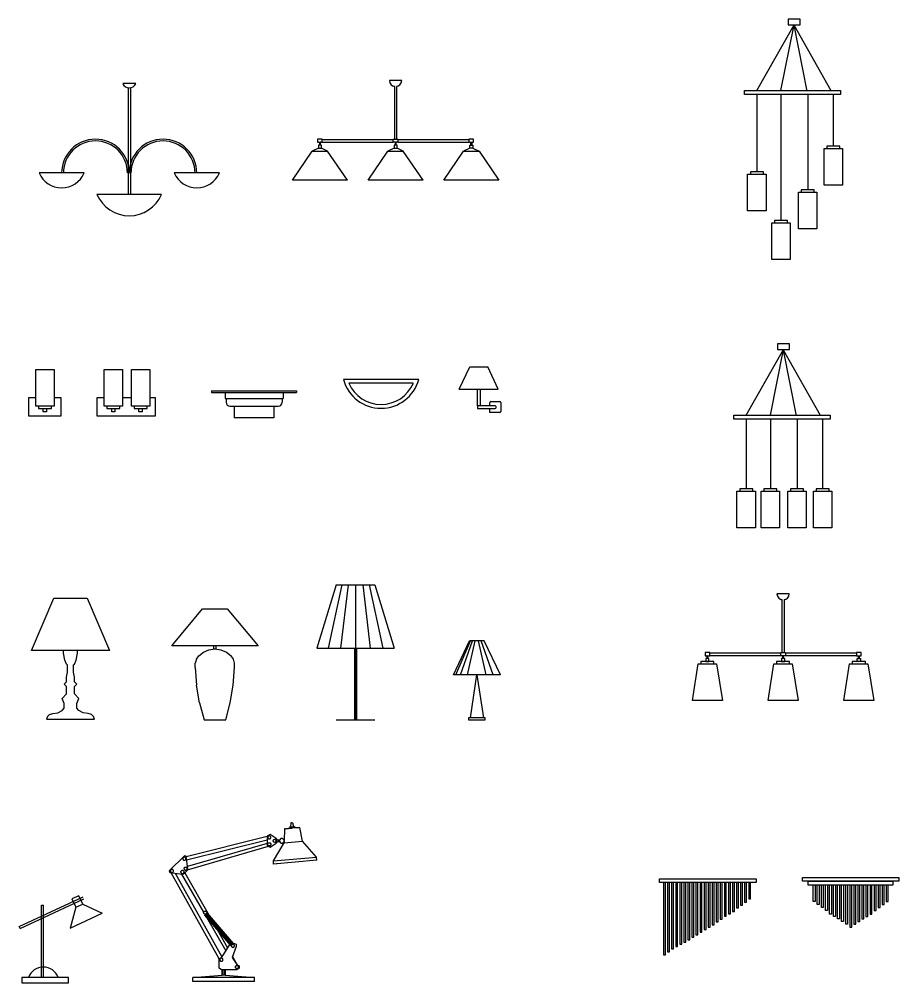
# Model space of a CAD drawing. Header units: millimetres. Extents: x 1752 to 2030, y 10778 to 10975.
# Drawn here: x 1851.2 to 2030.5, y 10778.5 to 10975 of the extents above; entities that cross this region are included whole.
import ezdxf

# ---------------------------------------------------------------- set-up
doc = ezdxf.new("R2010")
doc.units = ezdxf.units.MM

# ---------------------------------------------------------------- blocks, each defined once
blk = doc.blocks.new('desk lamp 02')
for p, q in [((-134.8, 263.8), (195.5, 417.5)), ((-130.6, 254.8), (199.7, 408.4)), ((173.9, 424.3), (137.5, 407.4)), ((137.5, 407.4), (157.5, 364.2)), ((193.9, 381.1), (173.9, 424.3)), ((-20, 0), (-20, 376)), ((-20, 376), (-10, 376)), ((-10, 0), (-10, 376)), ((157.5, 364.2), (129.2, 256.7)), ((157.5, 364.2), (193.9, 381.1)), ((193.9, 381.1), (294.2, 333.2)), ((129.2, 256.7), (294.2, 333.2)), ((-130.6, 254.8), (-134.8, 263.8)), ((120.7, 0), (-120.7, 0)), ((-120.7, 0), (-120.7, -26.8)), ((120.7, -26.8), (120.7, 0)), ((-120.7, -26.8), (120.7, -26.8))]:
    blk.add_line(p, q)
blk.add_arc((-10, -26.8), 81.2, 19.2533, 160.7467)
blk = doc.blocks.new('desk lamp 03')
for p, q in [((341.9, 800), (359.8, 801.5)), ((343.5, 800.1), (341.9, 800)), ((341.9, 800), (342.2, 796)), ((343.5, 800.1), (347.9, 800.5)), ((348.2, 820.5), (345.9, 800.3)), ((348.6, 820.6), (348.2, 820.5)), ((350.2, 820.8), (348.6, 820.6)), ((356.1, 821.3), (350.2, 820.8)), ((354.1, 821.1), (355.6, 821.2)), ((355.6, 821.2), (356.1, 821.3)), ((356.1, 821.3), (361.7, 801.7)), ((364.2, 801.9), (359.8, 801.5)), ((364.2, 801.9), (365.8, 802)), ((365.8, 802), (366.2, 798)), ((224.1, 750.4), (-194.2, 645.3)), ((240, 760.1), (224.1, 752)), ((224.1, 752), (224.1, 704)), ((229.1, 749.5), (228.2, 747.5)), ((230.3, 751.1), (229.1, 749.5)), ((231.9, 752.4), (230.3, 751.1)), ((233.9, 753.2), (231.9, 752.4)), ((236, 753.5), (233.9, 753.2)), ((238, 753.2), (236, 753.5)), ((240, 752.4), (238, 753.2)), ((272, 740), (240, 760.1)), ((241.6, 751.1), (240, 752.4)), ((242.8, 749.5), (241.6, 751.1)), ((243.7, 747.5), (242.8, 749.5)), ((314.8, 789.6), (313.3, 729.1)), ((314.8, 789.6), (342.2, 796)), ((320, 790), (314.8, 789.6)), ((320, 790), (334.7, 791.3)), ((334.7, 791.3), (354.6, 793)), ((342.2, 796), (343.9, 796.1)), ((360.3, 797.5), (343.9, 796.1)), ((389.1, 796), (354.6, 793)), ((360.3, 797.5), (364.5, 797.9)), ((364.5, 797.9), (366.2, 798)), ((366.2, 798), (394.4, 796.5)), ((394.4, 796.5), (389.1, 796)), ((408.6, 725.5), (394.4, 796.5)), ((-192.1, 629.4), (224.1, 734)), ((224.1, 714.5), (-187.7, 595.2)), ((-187.7, 578.6), (231.6, 700.1)), ((224.1, 704), (240, 696)), ((228.2, 747.5), (227.9, 745.5)), ((227.9, 745.5), (228.2, 743.4)), ((227.9, 709.8), (228.2, 712)), ((228.2, 707.8), (227.9, 709.8)), ((228.2, 743.4), (229.1, 741.5)), ((228.2, 712), (229.1, 713.8)), ((229.1, 705.8), (228.2, 707.8)), ((229.1, 741.5), (230.3, 739.8)), ((229.1, 713.8), (230.3, 715.5)), ((230.3, 704.2), (229.1, 705.8)), ((230.3, 739.8), (231.9, 738.6)), ((230.3, 715.5), (231.9, 716.8)), ((231.9, 702.9), (230.3, 704.2)), ((231.9, 738.6), (233.9, 737.7)), ((231.9, 716.8), (233.9, 717.6)), ((233.9, 702.1), (231.9, 702.9)), ((233.9, 737.7), (236, 737.5)), ((233.9, 717.6), (236, 717.8)), ((236, 701.9), (233.9, 702.1)), ((236, 737.5), (238, 737.7)), ((236, 717.8), (238, 717.6)), ((238, 702.1), (236, 701.9)), ((238, 737.7), (240, 738.6)), ((238, 717.6), (240, 716.8)), ((240, 702.9), (238, 702.1)), ((240, 738.6), (241.6, 739.8)), ((240, 716.8), (241.6, 715.5)), ((240, 696), (272, 716)), ((241.6, 704.2), (240, 702.9)), ((241.6, 739.8), (242.8, 741.5)), ((241.6, 715.5), (242.8, 713.8)), ((242.8, 705.8), (241.6, 704.2)), ((242.8, 741.5), (243.7, 743.4)), ((242.8, 713.8), (243.7, 712)), ((243.7, 707.8), (242.8, 705.8)), ((244, 745.5), (243.7, 747.5)), ((243.7, 743.4), (244, 745.5)), ((243.7, 712), (244, 709.8)), ((244, 709.8), (243.7, 707.8)), ((256.1, 728), (256.3, 730.1)), ((256.3, 725.9), (256.1, 728)), ((256.3, 730.1), (257.1, 732)), ((257.1, 724), (256.3, 725.9)), ((256.9, 623.9), (313.1, 717.1)), ((257.1, 732), (258.3, 733.7)), ((258.3, 722.4), (257.1, 724)), ((258.3, 733.7), (260, 735)), ((260, 721.1), (258.3, 722.4)), ((260, 735), (261.9, 735.7)), ((261.9, 720.3), (260, 721.1)), ((261.9, 735.7), (264, 736)), ((264, 720.1), (261.9, 720.3)), ((264, 736), (266, 735.7)), ((266, 720.3), (264, 720.1)), ((266, 735.7), (268, 735)), ((268, 721.1), (266, 720.3)), ((268, 735), (269.7, 733.7)), ((269.7, 722.4), (268, 721.1)), ((269.7, 733.7), (271, 732)), ((271, 724), (269.7, 722.4)), ((271, 732), (271.7, 730.1)), ((271.7, 725.9), (271, 724)), ((271.7, 730.1), (272, 728)), ((272, 728), (271.7, 725.9)), ((272, 740), (279.9, 732)), ((272, 716), (272, 740)), ((272, 716), (279.9, 724)), ((288, 732), (279.9, 732)), ((279.9, 732), (279.9, 724)), ((279.9, 724), (288, 724)), ((296, 740), (288, 732)), ((288, 724), (288, 732)), ((288, 724), (296, 716)), ((304, 740), (296, 740)), ((296, 716), (304, 716)), ((313.3, 732), (304, 740)), ((304, 716), (313.3, 724)), ((313.1, 717.1), (408.6, 725.5)), ((313.2, 723.9), (313.1, 717.1)), ((313.3, 724), (313.2, 723.9)), ((313.3, 724), (313.3, 732)), ((480.1, 643.4), (408.6, 725.5)), ((-203, 651.1), (-282.2, 571.9)), ((-194.5, 648.3), (-203, 651.1)), ((-211.6, 637.4), (-211.9, 635.4)), ((-211.9, 635.4), (-211.6, 633.2)), ((-210.9, 639.3), (-211.6, 637.4)), ((-211.6, 633.2), (-210.9, 631.4)), ((-209.6, 641), (-210.9, 639.3)), ((-210.9, 631.4), (-209.6, 629.7)), ((-207.9, 642.3), (-209.6, 641)), ((-209.6, 629.7), (-207.9, 628.4)), ((-206, 643), (-207.9, 642.3)), ((-207.9, 628.4), (-206, 627.6)), ((-203.9, 643.3), (-206, 643)), ((-206, 627.6), (-203.9, 627.4)), ((-201.8, 643), (-203.9, 643.3)), ((-203.9, 627.4), (-201.8, 627.6)), ((-199.9, 642.3), (-201.8, 643)), ((-201.8, 627.6), (-199.9, 628.4)), ((-198.2, 641), (-199.9, 642.3)), ((-199.9, 628.4), (-198.2, 629.7)), ((-196.9, 639.3), (-198.2, 641)), ((-198.2, 629.7), (-196.9, 631.4)), ((-196.2, 637.4), (-196.9, 639.3)), ((-196.9, 631.4), (-196.2, 633.2)), ((-195.9, 635.4), (-196.2, 637.4)), ((-196.2, 633.2), (-195.9, 635.4)), ((-186.1, 583.3), (-194.5, 648.3)), ((256.9, 623.9), (480.1, 643.4)), ((258.3, 607.9), (256.9, 623.9)), ((481.5, 627.4), (258.3, 607.9)), ((262.2, 608.2), (262.3, 608.2)), ((276.7, 609.5), (273.3, 609.3)), ((276.5, 609.5), (276.7, 609.5)), ((463, 625.8), (462.9, 625.8)), ((481.5, 627.4), (480.1, 643.4)), ((-282.2, 571.9), (-279.4, 563.5)), ((-279.4, 563.5), (-214.4, 554.9)), ((-275.7, 574), (-276, 572)), ((-276, 572), (-275.7, 570)), ((-275, 576), (-275.7, 574)), ((-275.7, 570), (-275, 568)), ((-273.7, 577.7), (-275, 576)), ((-275, 568), (-273.7, 566.4)), ((-272, 578.9), (-273.7, 577.7)), ((-273.7, 566.4), (-272, 565.1)), ((-270, 579.8), (-272, 578.9)), ((-272, 565.1), (-270, 564.3)), ((-23.2, 116.5), (-271.8, 562.4)), ((-268, 580), (-270, 579.8)), ((-270, 564.3), (-268, 564)), ((-265.9, 579.8), (-268, 580)), ((-268, 564), (-265.9, 564.3)), ((-264, 578.9), (-265.9, 579.8)), ((-265.9, 564.3), (-264, 565.1)), ((-262.3, 577.7), (-264, 578.9)), ((-264, 565.1), (-262.3, 566.4)), ((-261, 576), (-262.3, 577.7)), ((-262.3, 566.4), (-261, 568)), ((-260.2, 574), (-261, 576)), ((-261, 568), (-260.2, 570)), ((-260, 572), (-260.2, 574)), ((-260.2, 570), (-260, 572)), ((-252.1, 559.8), (-10.3, 126.4)), ((-222, 566.3), (-221.7, 568.4)), ((-222, 566.3), (-221.7, 564.2)), ((-221.7, 568.4), (-221, 570.3)), ((-221.7, 564.2), (-221, 562.3)), ((-219.7, 572), (-221, 570.3)), ((-221, 562.3), (-219.7, 560.7)), ((-218, 573.2), (-219.7, 572)), ((-219.7, 560.7), (-218, 559.4)), ((-216.1, 574), (-218, 573.2)), ((-218, 559.4), (-216.1, 558.6)), ((-103.8, 357.8), (-217, 555.2)), ((-214, 574.3), (-216.1, 574)), ((-216.1, 558.6), (-214, 558.3)), ((-214.4, 554.9), (-205.9, 557.8)), ((-211.9, 574), (-214, 574.3)), ((-214, 558.3), (-211.9, 558.6)), ((-210, 573.2), (-211.9, 574)), ((-211.9, 558.6), (-210, 559.4)), ((-208.3, 572), (-210, 573.2)), ((-210, 559.4), (-208.3, 560.7)), ((-208.3, 572), (-207, 570.3)), ((-208.3, 560.7), (-207, 562.3)), ((-207, 570.3), (-206.3, 568.4)), ((-207, 562.3), (-206.3, 564.2)), ((-206.3, 568.4), (-206, 566.3)), ((-206, 566.3), (-206.3, 564.2)), ((-205.9, 557.8), (-188.8, 574.8)), ((-205.6, 584), (-205.5, 586.2)), ((-205.6, 584), (-205.5, 582)), ((-205.5, 586.2), (-204.6, 588)), ((-205.5, 582), (-204.6, 580)), ((-204.6, 588), (-203.3, 589.7)), ((-204.6, 580), (-203.3, 578.4)), ((-203.3, 589.7), (-201.6, 590.9)), ((-203.3, 578.4), (-201.6, 577.1)), ((-202.2, 561.5), (-76, 341.5)), ((-201.6, 590.9), (-199.8, 591.8)), ((-201.6, 577.1), (-199.8, 576.4)), ((-199.8, 591.8), (-197.6, 592)), ((-199.8, 576.4), (-197.6, 576)), ((-197.6, 592), (-195.7, 591.8)), ((-197.6, 576), (-195.7, 576.4)), ((-195.7, 591.8), (-193.7, 590.9)), ((-195.7, 576.4), (-193.7, 577.1)), ((-193.7, 590.9), (-192, 589.7)), ((-193.7, 577.1), (-192, 578.4)), ((-192, 589.7), (-190.7, 588)), ((-192, 578.4), (-190.7, 580)), ((-190.7, 588), (-190, 586.2)), ((-190.7, 580), (-190, 582)), ((-190, 586.2), (-189.7, 584)), ((-190, 582), (-189.7, 584)), ((-188.8, 574.8), (-186.1, 583.3)), ((-104, 356.1), (-103.7, 358.1)), ((-103.7, 353.9), (-104, 356.1)), ((-103.7, 358.1), (-103, 360)), ((-103, 352.1), (-103.7, 353.9)), ((-103, 360), (-101.7, 361.7)), ((-101.7, 350.3), (-103, 352.1)), ((-101.7, 361.7), (-100, 363)), ((-100, 349.1), (-101.7, 350.3)), ((-100, 363), (-98, 363.7)), ((-98, 363.7), (-96, 364)), ((-96, 364), (-93.9, 363.7)), ((-89.2, 350.9), (-95.3, 345.7)), ((-93.9, 363.7), (-92, 363)), ((-92, 363), (-90.3, 361.7)), ((-90.3, 350.3), (-92, 349.1)), ((-90.5, 349.8), (-86.2, 353.5)), ((-90.3, 361.7), (-89.1, 360)), ((-89.1, 352.1), (-90.3, 350.3)), ((45.8, 192.7), (-89.2, 350.9)), ((-89.1, 360), (-88.2, 358.1)), ((-88.2, 353.9), (-89.1, 352.1)), ((-88.2, 358.1), (-87.9, 356.1)), ((-87.9, 356.1), (-88.2, 353.9)), ((-86.2, 353.5), (49, 195.3)), ((-98, 348.3), (-100, 349.1)), ((-96.4, 344.8), (-98.4, 348.4)), ((-98.3, 343.1), (-95.3, 345.7)), ((36.7, 184.9), (-98.3, 343.1)), ((-96, 348), (-98, 348.3)), ((-93.9, 348.3), (-96, 348)), ((-95.3, 345.7), (39.7, 187.5)), ((-92, 349.1), (-93.9, 348.3)), ((-89.3, 332.4), (11.2, 157.3)), ((20.8, 172.5), (-33, 266.5)), ((45.6, 199.1), (48, 200)), ((48, 200), (64, 192.1)), ((0.1, 140), (32.2, 190.1)), ((49, 195.3), (36.7, 184.9)), ((36.7, 184.9), (39.7, 187.5)), ((39.7, 187.5), (42.9, 190.1)), ((40.3, 186.1), (40, 184)), ((40, 184), (40.3, 181.9)), ((41.1, 188.1), (40.3, 186.1)), ((40.3, 181.9), (41.1, 180)), ((42.4, 189.7), (41.1, 188.1)), ((41.1, 180), (42.4, 178.3)), ((44, 191), (42.4, 189.7)), ((42.4, 178.3), (44, 177.1)), ((42.9, 190.1), (45.8, 192.7)), ((46, 191.7), (44, 191)), ((64, 180), (44, 124)), ((44, 177.1), (46, 176.3)), ((45.8, 192.7), (49, 195.3)), ((48, 192.1), (46, 191.7)), ((46, 176.3), (48, 176)), ((50.1, 191.7), (48, 192.1)), ((48, 176), (50.1, 176.3)), ((52, 191), (50.1, 191.7)), ((50.1, 176.3), (52, 177.1)), ((53.7, 189.7), (52, 191)), ((52, 177.1), (53.7, 178.3)), ((54.9, 188.1), (53.7, 189.7)), ((53.7, 178.3), (54.9, 180)), ((55.8, 186.1), (54.9, 188.1)), ((54.9, 180), (55.8, 181.9)), ((56.1, 184), (55.8, 186.1)), ((55.8, 181.9), (56.1, 184)), ((64, 192.1), (64, 180)), ((-24, 116), (-12, 124)), ((-24, 68.1), (-24, 116)), ((-19.7, 114.1), (-20, 112.1)), ((-20, 112.1), (-19.7, 109.9)), ((-19, 116), (-19.7, 114.1)), ((-19.7, 109.9), (-19, 108.1)), ((-17.7, 117.7), (-19, 116)), ((-19, 108.1), (-17.7, 106.3)), ((-16, 119), (-17.7, 117.7)), ((-17.7, 106.3), (-16, 105.1)), ((-14, 119.7), (-16, 119)), ((-16, 105.1), (-14, 104.3)), ((-12, 120), (-14, 119.7)), ((-14, 104.3), (-12, 104)), ((-12, 124), (0.1, 140)), ((-9.9, 119.7), (-12, 120)), ((-12, 104), (-9.9, 104.3)), ((-8, 119), (-9.9, 119.7)), ((-9.9, 104.3), (-8, 105.1)), ((-6.3, 117.7), (-8, 119)), ((-8, 105.1), (-6.3, 106.3)), ((-5, 116), (-6.3, 117.7)), ((-6.3, 106.3), (-5, 108.1)), ((-4.2, 114.1), (-5, 116)), ((-5, 108.1), (-4.2, 109.9)), ((-4.1, 112.1), (-4.2, 114.1)), ((-4.2, 109.9), (-4.1, 112.1)), ((44, 124), (68, 88)), ((45.7, 129.1), (70.3, 86.4)), ((-12, 60), (-24, 68.1)), ((68, 60), (-12, 60)), ((-8, 32.1), (-8, 60)), ((-6.9, 60), (-6.9, 32.1)), ((-4.1, 32.1), (-4.1, 60)), ((4.1, 32.1), (4.1, 60)), ((6.9, 60), (6.9, 32.1)), ((8, 32.1), (8, 60)), ((60.1, 73.9), (60.3, 76.1)), ((60.3, 71.9), (60.1, 73.9)), ((60.3, 76.1), (61, 77.9)), ((61, 70), (60.3, 71.9)), ((61, 77.9), (62.3, 79.7)), ((62.3, 68.3), (61, 70)), ((62.3, 79.7), (64, 80.9)), ((64, 67), (62.3, 68.3)), ((64, 80.9), (65.9, 81.7)), ((65.9, 66.3), (64, 67)), ((65.9, 81.7), (68, 82)), ((68, 66), (65.9, 66.3)), ((68, 88), (80, 80)), ((68, 82), (70.1, 81.7)), ((80, 68.1), (68, 60)), ((70.1, 66.3), (68, 66)), ((70.1, 81.7), (72, 80.9)), ((72, 67), (70.1, 66.3)), ((72, 80.9), (73.7, 79.7)), ((73.7, 68.3), (72, 67)), ((73.7, 79.7), (75, 77.9)), ((75, 70), (73.7, 68.3)), ((75, 77.9), (75.7, 76.1)), ((75.7, 71.9), (75, 70)), ((75.7, 76.1), (76, 73.9)), ((76, 73.9), (75.7, 71.9)), ((80, 80), (80, 68.1)), ((-160, 20), (-8, 32.1)), ((160, 20), (-160, 20)), ((-160, 0), (-160, 20)), ((160, 0), (-160, 0)), ((8, 32.1), (-8, 32.1)), ((8, 32.1), (160, 20)), ((160, 0), (160, 20))]:
    blk.add_line(p, q)
blk = doc.blocks.new('table lamp 02')
for p, q in [((-121.7, 233.4), (-38.4, 408.1)), ((-108.8, 233.4), (-32.8, 408.1)), ((-84.9, 233.4), (-22.4, 408.1)), ((-48.8, 233.4), (-8.6, 408.1)), ((38.4, 408.1), (-38.4, 408.1)), ((48.8, 233.4), (8.6, 408.1)), ((84.9, 233.4), (22.4, 408.1)), ((121.7, 233.4), (38.4, 408.1)), ((121.7, 233.4), (-121.7, 233.4)), ((-33.6, 9.8), (0, 233.4)), ((0, 233.4), (33.6, 9.8)), ((43.3, 9.8), (-43.3, 9.8)), ((-43.3, 9.8), (-43.3, 0)), ((-43.3, 0), (43.3, 0)), ((33.6, 9.8), (-33.6, 9.8)), ((43.3, 0), (43.3, 9.8))]:
    blk.add_line(p, q)
blk = doc.blocks.new('table lamp 03')
for p, q in [((-201.3, 355.9), (-86.4, 627.1)), ((-86.4, 627.1), (86.4, 627.1)), ((86.4, 627.1), (201.3, 355.9)), ((201.3, 355.9), (-201.3, 355.9)), ((-35.8, 342.7), (-36.5, 355.9)), ((35.8, 342.7), (36.4, 355.9)), ((-29.5, 306.6), (-35.8, 342.7)), ((-20.9, 285.7), (-29.5, 306.6)), ((20.9, 285.7), (29.5, 306.6)), ((29.5, 306.6), (35.8, 342.7)), ((-20.9, 285.7), (-15.3, 282.5)), ((-15.3, 243.8), (-15.3, 282.5)), ((15.3, 282.5), (20.9, 285.7)), ((15.3, 243.8), (15.3, 282.5)), ((-21.1, 218.9), (-15.3, 243.8)), ((-21.1, 194.1), (-21.1, 218.9)), ((21.1, 218.9), (15.3, 243.8)), ((21.1, 194.1), (21.1, 218.9)), ((-21.1, 194.1), (-32.3, 181.7)), ((-32.3, 181.7), (-21.1, 169.3)), ((-21.1, 132.1), (-21.1, 169.3)), ((32.3, 181.7), (21.1, 194.1)), ((21.1, 169.3), (32.3, 181.7)), ((21.1, 132.1), (21.1, 169.3)), ((-43.4, 107.2), (-21.1, 132.1)), ((-32.3, 82.4), (-43.4, 107.2)), ((43.4, 107.2), (21.1, 132.1)), ((32.3, 82.4), (43.4, 107.2)), ((-43.4, 45.2), (-32.3, 57.6)), ((-32.3, 57.6), (-32.3, 82.4)), ((32.3, 57.6), (32.3, 82.4)), ((43.4, 45.2), (32.3, 57.6)), ((-118.6, 14.9), (-124.2, 0)), ((-124.2, 0), (124.2, 0)), ((-118.6, 14.9), (-109.1, 24.2)), ((-109.1, 24.2), (-92.1, 29.8)), ((-92.1, 29.8), (-65.8, 32.8)), ((-65.8, 32.8), (-43.4, 45.2)), ((65.8, 32.8), (43.4, 45.2)), ((92.1, 29.8), (65.8, 32.8)), ((109.1, 24.2), (92.1, 29.8)), ((118.6, 14.9), (109.1, 24.2)), ((124.2, 0), (118.6, 14.9))]:
    blk.add_line(p, q)
blk = doc.blocks.new('table lamp 04')
for p, q in [((-224, 384), (-64, 576)), ((-64, 576), (64, 576)), ((64, 576), (224, 384)), ((224, 384), (-224, 384)), ((-84, 332), (-59.6, 351.5)), ((-59.6, 351.5), (-31, 363.8)), ((-31, 363.8), (0, 368)), ((-7, 384), (-7, 368)), ((-7, 368), (7, 368)), ((0, 368), (31, 363.8)), ((7, 368), (7, 384)), ((31, 363.8), (59.6, 351.5)), ((59.6, 351.5), (84, 332)), ((-95.9, 314.1), (-102, 293.5)), ((-95.9, 314.1), (-84, 332)), ((95.9, 314.1), (84, 332)), ((102, 293.5), (95.9, 314.1)), ((-102, 272), (-102, 293.5)), ((-102, 272), (-94.7, 180.1)), ((94.7, 180.1), (102, 272)), ((102, 272), (102, 293.5)), ((-79.3, 89.2), (-94.7, 180.1)), ((79.3, 89.2), (94.7, 180.1)), ((-79.3, 89.2), (-56, 0)), ((56, 0), (79.3, 89.2)), ((-56, 0), (56, 0))]:
    blk.add_line(p, q)
blk = doc.blocks.new('table lamp 05')
for p, q in [((-95, 700), (-195, 371)), ((-65.7, 700), (-136.4, 371)), ((-95, 700), (105, 700)), ((-33.3, 700), (-71.5, 371)), ((5, 700), (5, 371)), ((43.3, 700), (81.5, 371)), ((75.7, 700), (146.4, 371)), ((105, 700), (205, 371)), ((-195, 371), (205, 371)), ((0, 371), (0, 0)), ((5, 371), (5, 0)), ((10, 371), (10, 0)), ((-95, 0), (105, 0))]:
    blk.add_line(p, q)
blk = doc.blocks.new('Wall light 01')
for p, q in [((-219.4, 140), (220.6, 140)), ((-219.4, 140), (-219.4, 130)), ((-219.4, 130), (220.6, 130)), ((-149.4, 130), (-149.4, 100)), ((-149.4, 100), (150.6, 100)), ((-144.4, 100), (-144.4, 80)), ((145.6, 100), (145.6, 80)), ((150.6, 130), (150.6, 100)), ((220.6, 140), (220.6, 130)), ((-124.4, 60), (125.6, 60)), ((-102.6, 60), (-102.6, 0)), ((102.6, 60), (102.6, 0)), ((102.6, 0), (-102.6, 0))]:
    blk.add_line(p, q)
for centre, start, end in [((-124.4, 80), 180, 270), ((125.6, 80), 270, 0)]:
    blk.add_arc(centre, 20, start, end)
blk = doc.blocks.new('Wall light 02')
for p, q in [((-47.4, 51.6), (-47.4, 241.1)), ((-47.4, 241.1), (48.1, 241.1)), ((48.1, 241.1), (48.1, 51.6)), ((-83.2, 0), (-83.2, 97.5)), ((-83.2, 97.5), (-47.4, 97.5)), ((48.1, 51.6), (-47.4, 51.6)), ((33.8, 51.6), (-33.7, 51.6)), ((-33.7, 51.6), (-33.7, 39.1)), ((33.8, 39.1), (33.8, 51.6)), ((48.1, 97.5), (83.2, 97.5)), ((83.2, 97.5), (83.2, 0)), ((83.2, 0), (-83.2, 0)), ((-33.7, 39.1), (33.8, 39.1)), ((-7.9, 23), (-7.9, 39.1)), ((-7.9, 39.1), (8.1, 39.1)), ((8.1, 23), (-7.9, 23)), ((-2.3, 23), (-2.1, 23)), ((8.1, 39.1), (8.1, 23))]:
    blk.add_line(p, q)
blk = doc.blocks.new('Wall light 03')
for p, q in [((-114.2, 51.6), (-114.2, 241.1)), ((-114.2, 241.1), (-18.7, 241.1)), ((-18.7, 241.1), (-18.7, 51.6)), ((26.8, 51.6), (26.8, 241.1)), ((26.8, 241.1), (122.3, 241.1)), ((122.3, 241.1), (122.3, 51.6)), ((-150, 0), (-150, 97.5)), ((-150, 97.5), (-114.2, 97.5)), ((-18.7, 51.6), (-114.2, 51.6)), ((-32.9, 51.6), (-100.4, 51.6)), ((-100.4, 51.6), (-100.4, 39.1)), ((-32.9, 39.1), (-32.9, 51.6)), ((-18.7, 97.5), (26.8, 97.5)), ((122.3, 51.6), (26.8, 51.6)), ((108.1, 51.6), (40.6, 51.6)), ((40.6, 51.6), (40.6, 39.1)), ((108.1, 39.1), (108.1, 51.6)), ((122.3, 97.5), (150, 97.5)), ((150, 97.5), (150, 0)), ((150, 0), (-150, 0)), ((-100.4, 39.1), (-32.9, 39.1)), ((-74.6, 23), (-74.6, 39.1)), ((-74.6, 39.1), (-58.7, 39.1)), ((-58.7, 23), (-74.6, 23)), ((-69, 23), (-68.8, 23)), ((-58.7, 39.1), (-58.7, 23)), ((40.6, 39.1), (108.1, 39.1)), ((66.4, 23), (66.4, 39.1)), ((66.4, 39.1), (82.3, 39.1)), ((82.3, 23), (66.4, 23)), ((72, 23), (72.2, 23)), ((82.3, 39.1), (82.3, 23))]:
    blk.add_line(p, q)
blk = doc.blocks.new('Wall light 06')
for p, q in [((195.1, 129.8), (-195.1, 129.8)), ((167, 109.8), (-167, 109.8))]:
    blk.add_line(p, q)
for radius, start, end in [(202, 194.9779, 345.0221), (182, 203.3762, 336.6238)]:
    blk.add_arc((0, 182), radius, start, end)
blk = doc.blocks.new('Wall light 07')
for p, q in [((-157.4, 100.7), (-103.3, 215.8)), ((-103.3, 215.8), (-10.2, 215.8)), ((44, 100.7), (-10.2, 215.8)), ((-157.4, 100.7), (44, 100.7)), ((-63.9, 14.4), (-63.9, 100.7)), ((-63.9, 100.7), (-49.5, 100.7)), ((-49.5, 100.7), (-49.5, 14.4)), ((-63.9, 14.4), (-63.9, 0)), ((-49.5, 14.4), (-63.9, 14.4)), ((-63.9, 0), (28.4, 0)), ((28.4, 14.4), (-49.5, 14.4)), ((0, 14.4), (0, 31.8)), ((0, -20.5), (0, 0)), ((5.2, 37), (52.3, 37)), ((33.6, 5.2), (33.6, 9.1)), ((57.5, 31.8), (57.5, -15.3)), ((52.3, -20.5), (0, -20.5))]:
    blk.add_line(p, q)
for centre, start, end in [((5.2, 31.8), 90, 180), ((28.4, 9.1), 0, 90), ((28.4, 5.2), 270, 0), ((52.3, 31.8), 0, 90), ((52.3, -15.3), 270, 0)]:
    blk.add_arc(centre, 5.24, start, end)
blk = doc.blocks.new('Pendant 01')
for p, q in [((62.8, 6.1), (-1.2, 6.1)), ((-1.2, 6.1), (1.2, -6.1)), ((60.4, -6.1), (62.8, 6.1)), ((1.2, -6.1), (8.2, -16.5)), ((8.2, -16.5), (18.6, -23.5)), ((26, -25), (18.6, -23.5)), ((21.3, -25.8), (21.3, -25.9)), ((21.3, -25.9), (21.3, -25.9)), ((26, -297.9), (26, -25)), ((33.4, -25.1), (33.4, -25.2)), ((43.1, -23.5), (35.6, -25)), ((35.6, -25), (35.6, -24.9)), ((35.6, -24.9), (35.6, -297.9)), ((43.1, -23.5), (53.4, -16.5)), ((53.4, -16.5), (60.4, -6.1)), ((-349.2, -297.9), (-373.2, -297.9)), ((-373.2, -297.9), (-373.2, -313.8)), ((-349.2, -313.8), (-349.2, -297.9)), ((18.8, -297.9), (42.8, -297.9)), ((18.8, -313.8), (18.8, -297.9)), ((42.8, -297.9), (42.8, -313.8)), ((434.8, -297.9), (410.8, -297.9)), ((410.8, -297.9), (410.8, -313.8)), ((434.8, -313.8), (434.8, -297.9)), ((-369.2, -343.8), (-401.2, -359.4)), ((-373.2, -313.8), (-349.2, -313.8)), ((-353.2, -327.7), (-369.2, -327.7)), ((-369.2, -327.7), (-369.2, -343.8)), ((-369.2, -343.8), (-353.2, -343.8)), ((-363.4, -313.8), (-363.5, -313.8)), ((-363.5, -313.8), (-363.5, -327.7)), ((-358.9, -313.8), (-359.1, -313.8)), ((-358.9, -327.7), (-358.9, -313.8)), ((-353.2, -343.8), (-353.2, -327.7)), ((-321.2, -359.4), (-353.2, -343.8)), ((-349.2, -299.5), (18.8, -299.5)), ((-349.2, -312.2), (18.8, -312.2)), ((22.8, -343.8), (-9.2, -359.4)), ((42.8, -313.8), (18.8, -313.8)), ((38.8, -327.7), (22.8, -327.7)), ((22.8, -327.7), (22.8, -343.8)), ((22.8, -343.8), (38.8, -343.8)), ((28.6, -313.8), (28.4, -313.8)), ((28.4, -313.8), (28.4, -327.7)), ((33.2, -313.8), (33, -313.8)), ((33.2, -327.7), (33.2, -313.8)), ((38.8, -343.8), (38.8, -327.7)), ((70.8, -359.4), (38.8, -343.8)), ((42.8, -299.5), (410.8, -299.5)), ((42.8, -312.2), (410.8, -312.2)), ((414.8, -343.8), (382.8, -359.4)), ((410.8, -313.8), (434.8, -313.8)), ((414.8, -343.8), (414.8, -327.7)), ((414.8, -327.7), (430.8, -327.7)), ((430.8, -343.8), (414.8, -343.8)), ((420.4, -327.7), (420.4, -313.8)), ((420.4, -313.8), (420.6, -313.8)), ((425.2, -327.7), (425, -327.7)), ((425.2, -313.8), (425.2, -327.7)), ((430.8, -327.7), (430.8, -343.8)), ((430.8, -343.8), (462.8, -359.4)), ((-503.3, -510.4), (-401.2, -359.4)), ((-401.2, -359.4), (-321.2, -359.4)), ((-219, -510.4), (-321.2, -359.4)), ((-111.3, -510.4), (-9.2, -359.4)), ((-9.2, -359.4), (70.8, -359.4)), ((173, -510.4), (70.8, -359.4)), ((280.6, -510.4), (382.8, -359.4)), ((382.8, -359.4), (462.8, -359.4)), ((462.8, -359.4), (565, -510.4)), ((-219, -510.4), (-503.3, -510.4)), ((173, -510.4), (-111.3, -510.4)), ((565, -510.4), (280.6, -510.4))]:
    blk.add_line(p, q)
blk = doc.blocks.new('Pendant 02')
for p, q in [((66.8, 0), (0, 0)), ((27.4, -21.5), (27.4, -574.5)), ((39.4, -21.5), (39.4, -574.5)), ((-199.8, -462.7), (-433.6, -462.7)), ((42.4, -462.7), (24.4, -462.7)), ((500.4, -462.7), (266.6, -462.7)), ((200.4, -574.5), (-133.6, -574.5))]:
    blk.add_line(p, q)
for centre, radius, start, end in [((33.4, 14.4), 36.4, 203.3762, 336.6238), ((-141.6, -462.7), 175, 0, 180), ((-141.6, -462.7), 166, 0, 180), ((208.4, -462.7), 175, 0, 180), ((208.4, -462.7), 166, 360, 180), ((-316.7, -412.2), 127.4, 203.3762, 336.6238), ((383.5, -412.2), 127.4, 203.3762, 336.6238), ((33.4, -502.3), 182, 203.3762, 336.6238)]:
    blk.add_arc(centre, radius, start, end)
blk = doc.blocks.new('Pendant 05')
for p, q in [((-250, 0), (250, 0)), ((-250, -20), (-250, 0)), ((250, 0), (250, -20)), ((250, -20), (-250, -20)), ((-229, -20), (-229, -394)), ((-219, -394), (-219, -20)), ((-208, -20), (-208, -379)), ((-198, -379), (-198, -20)), ((-187, -20), (-187, -363)), ((-177, -363), (-177, -20)), ((-166, -20), (-166, -351.5)), ((-156, -351.5), (-156, -20)), ((-145, -20), (-145, -338.5)), ((-135, -338.5), (-135, -20)), ((-124, -20), (-124, -328.5)), ((-114, -328.5), (-114, -20)), ((-103, -20), (-103, -317)), ((-93, -317), (-93, -20)), ((-82, -20), (-82, -302.5)), ((-72, -302.5), (-72, -20)), ((-61, -20), (-61, -291)), ((-51, -291), (-51, -20)), ((-40, -20), (-40, -276)), ((-30, -276), (-30, -20)), ((-19, -20), (-19, -262)), ((-9, -262), (-9, -20)), ((2, -20), (2, -250)), ((12, -250), (12, -20)), ((23, -20), (23, -238)), ((33, -238), (33, -20)), ((44, -20), (44, -222.5)), ((54, -222.5), (54, -20)), ((65, -20), (65, -209)), ((75, -209), (75, -20)), ((86, -20), (86, -194.5)), ((96, -194.5), (96, -20)), ((107, -20), (107, -182)), ((117, -182), (117, -20)), ((128, -20), (128, -169.5)), ((138, -169.5), (138, -20)), ((149, -20), (149, -151)), ((159, -151), (159, -20)), ((170, -20), (170, -136)), ((180, -136), (180, -20)), ((191, -20), (191, -120.5)), ((201, -120.5), (201, -20)), ((212, -20), (212, -104)), ((222, -104), (222, -20)), ((170, -136), (180, -136)), ((191, -120.5), (201, -120.5)), ((212, -104), (222, -104)), ((86, -194.5), (96, -194.5)), ((107, -182), (117, -182)), ((128, -169.5), (138, -169.5)), ((149, -151), (159, -151)), ((23, -238), (33, -238)), ((44, -222.5), (54, -222.5)), ((65, -209), (75, -209)), ((-61, -291), (-51, -291)), ((-40, -276), (-30, -276)), ((-19, -262), (-9, -262)), ((2, -250), (12, -250)), ((-145, -338.5), (-135, -338.5)), ((-124, -328.5), (-114, -328.5)), ((-103, -317), (-93, -317)), ((-82, -302.5), (-72, -302.5)), ((-229, -394), (-219, -394)), ((-208, -379), (-198, -379)), ((-187, -363), (-177, -363)), ((-166, -351.5), (-156, -351.5))]:
    blk.add_line(p, q)
blk = doc.blocks.new('Pendant 06')
for p, q in [((-296, 40), (201.5, 40)), ((-296, 20), (-296, 40)), ((201.5, 20), (-296, 20)), ((-267, 20), (170.5, 20)), ((-267, 0), (-267, 20)), ((170.5, 0), (-267, 0)), ((-241, -84), (-241, 0)), ((-231, 0), (-231, -84)), ((-220, -100.5), (-220, 0)), ((-210, 0), (-210, -100.5)), ((-199, -116), (-199, 0)), ((-189, 0), (-189, -116)), ((-178, -131), (-178, 0)), ((-168, 0), (-168, -131)), ((-157, -149.5), (-157, 0)), ((-147, 0), (-147, -149.5)), ((-136, -162), (-136, 0)), ((-126, 0), (-126, -162)), ((-115, -174.5), (-115, 0)), ((-105, 0), (-105, -174.5)), ((-94, -189), (-94, 0)), ((-84, 0), (-84, -189)), ((-73, -202.5), (-73, 0)), ((-63, 0), (-63, -202.5)), ((-52, 0), (-52, -218)), ((-42, -218), (-42, 0)), ((-31, 0), (-31, -202.5)), ((-21, -202.5), (-21, 0)), ((-10, 0), (-10, -189)), ((0, -189), (0, 0)), ((11, 0), (11, -174.5)), ((21, -174.5), (21, 0)), ((32, 0), (32, -162)), ((42, -162), (42, 0)), ((53, 0), (53, -149.5)), ((63, -149.5), (63, 0)), ((74, 0), (74, -131)), ((84, -131), (84, 0)), ((95, 0), (95, -116)), ((105, -116), (105, 0)), ((116, 0), (116, -100.5)), ((126, -100.5), (126, 0)), ((137, 0), (137, -84)), ((147, -84), (147, 0)), ((170.5, 20), (170.5, 0)), ((201.5, 40), (201.5, 20)), ((-231, -84), (-241, -84)), ((137, -84), (147, -84)), ((-210, -100.5), (-220, -100.5)), ((-189, -116), (-199, -116)), ((-168, -131), (-178, -131)), ((-147, -149.5), (-157, -149.5)), ((53, -149.5), (63, -149.5)), ((74, -131), (84, -131)), ((95, -116), (105, -116)), ((116, -100.5), (126, -100.5)), ((-126, -162), (-136, -162)), ((-105, -174.5), (-115, -174.5)), ((-84, -189), (-94, -189)), ((-10, -189), (0, -189)), ((11, -174.5), (21, -174.5)), ((32, -162), (42, -162)), ((-63, -202.5), (-73, -202.5)), ((-52, -218), (-42, -218)), ((-31, -202.5), (-21, -202.5))]:
    blk.add_line(p, q)
blk = doc.blocks.new('Pendant 07')
for p, q in [((32, 0), (-32, 0)), ((-32, 0), (-29.6, -12.3)), ((29.6, -12.3), (32, 0)), ((-29.6, -12.3), (-22.6, -22.6)), ((-22.6, -22.6), (-12.2, -29.6)), ((-4.8, -31.1), (-12.2, -29.6)), ((-9.5, -32), (-9.5, -32.1)), ((-9.5, -32.1), (-9.5, -32)), ((-4.8, -304), (-4.8, -31.1)), ((2.7, -31.3), (2.7, -31.3)), ((12.3, -29.6), (4.8, -31.1)), ((4.8, -31.1), (4.8, -31)), ((4.8, -31), (4.8, -304)), ((12.3, -29.6), (22.6, -22.6)), ((22.6, -22.6), (29.6, -12.3)), ((-380, -304), (-404, -304)), ((-404, -304), (-404, -320)), ((-404, -320), (-380, -320)), ((-384, -333.9), (-400, -333.9)), ((-400, -333.9), (-400, -349.9)), ((-394.2, -320), (-394.3, -320)), ((-394.3, -320), (-394.3, -333.9)), ((-389.6, -320), (-389.8, -320)), ((-389.6, -333.9), (-389.6, -320)), ((-384, -349.9), (-384, -333.9)), ((-380, -320), (-380, -304)), ((-380, -305.7), (-12, -305.7)), ((-380, -318.3), (-12, -318.3)), ((-12, -304), (12, -304)), ((-12, -320), (-12, -304)), ((12, -320), (-12, -320)), ((8.1, -333.9), (-8, -333.9)), ((-8, -333.9), (-8, -349.9)), ((-2.2, -320), (-2.4, -320)), ((-2.4, -320), (-2.4, -333.9)), ((2.4, -320), (2.2, -320)), ((2.4, -333.9), (2.4, -320)), ((8.1, -349.9), (8.1, -333.9)), ((12, -304), (12, -320)), ((12, -305.7), (380, -305.7)), ((12, -318.3), (380, -318.3)), ((404, -304), (380, -304)), ((380, -304), (380, -320)), ((380, -320), (404, -320)), ((384.1, -349.9), (384.1, -333.9)), ((384.1, -333.9), (400, -333.9)), ((389.6, -333.9), (389.6, -320)), ((389.6, -320), (389.8, -320)), ((394.4, -333.9), (394.2, -333.9)), ((394.4, -320), (394.4, -333.9)), ((400, -333.9), (400, -349.9)), ((404, -320), (404, -304)), ((-470, -551.9), (-440, -362.4)), ((-440, -362.4), (-344.5, -362.4)), ((-358.2, -349.9), (-425.7, -349.9)), ((-425.7, -349.9), (-425.7, -362.4)), ((-425.7, -362.4), (-358.2, -362.4)), ((-400, -349.9), (-384, -349.9)), ((-384, -349.9), (-399.9, -349.9)), ((-358.2, -362.4), (-358.2, -349.9)), ((-344.5, -362.4), (-314.5, -551.9)), ((-78, -551.9), (-48, -362.4)), ((-48, -362.4), (47.5, -362.4)), ((33.8, -349.9), (-33.7, -349.9)), ((-33.7, -349.9), (-33.7, -362.4)), ((-33.7, -362.4), (33.8, -362.4)), ((-8, -349.9), (8.1, -349.9)), ((8, -349.9), (-7.9, -349.9)), ((33.8, -362.4), (33.8, -349.9)), ((47.5, -362.4), (77.5, -551.9)), ((314, -551.9), (344, -362.4)), ((344, -362.4), (439.5, -362.4)), ((425.8, -349.9), (358.3, -349.9)), ((358.3, -349.9), (358.3, -362.4)), ((358.3, -362.4), (425.8, -362.4)), ((400, -349.9), (384.1, -349.9)), ((425.8, -362.4), (425.8, -349.9)), ((439.5, -362.4), (469.5, -551.9)), ((-314.5, -551.9), (-470, -551.9)), ((77.5, -551.9), (-78, -551.9)), ((469.5, -551.9), (314, -551.9))]:
    blk.add_line(p, q)
blk = doc.blocks.new('Pendant 08')
for p, q in [((62, -33.1), (0, -33.1)), ((0, -33.1), (0, -61.6)), ((62, -61.6), (62, -33.1)), ((-162, -401.6), (31, -61.6)), ((-37, -402.6), (31, -61.6)), ((0, -61.6), (62, -61.6)), ((223.4, -404.5), (30.4, -64.5)), ((98.4, -405.5), (30.4, -64.5)), ((-225.5, -402.6), (272, -402.6)), ((-225.5, -422.6), (-225.5, -402.6)), ((272, -422.6), (-225.5, -422.6)), ((-162, -422.6), (-162, -823.1)), ((-37, -422.6), (-37, -1076.1)), ((101.5, -422.6), (101.5, -916.6)), ((233.5, -422.6), (233.5, -690.1)), ((272, -402.6), (272, -422.6)), ((267.5, -690.1), (200, -690.1)), ((200, -690.1), (200, -702.6)), ((267.5, -702.6), (267.5, -690.1)), ((185.8, -702.6), (281.2, -702.6)), ((185.8, -892.1), (185.8, -702.6)), ((200, -702.6), (267.5, -702.6)), ((281.2, -702.6), (281.2, -892.1)), ((-209.8, -835.6), (-114.2, -835.6)), ((-209.8, -1025.1), (-209.8, -835.6)), ((-128, -823.1), (-195.5, -823.1)), ((-195.5, -823.1), (-195.5, -835.6)), ((-195.5, -835.6), (-128, -835.6)), ((-128, -835.6), (-128, -823.1)), ((-114.2, -835.6), (-114.2, -1025.1)), ((281.2, -892.1), (185.8, -892.1)), ((53.8, -929.1), (149.2, -929.1)), ((53.8, -1118.6), (53.8, -929.1)), ((135.5, -916.6), (68, -916.6)), ((68, -916.6), (68, -929.1)), ((68, -929.1), (135.5, -929.1)), ((135.5, -929.1), (135.5, -916.6)), ((149.2, -929.1), (149.2, -1118.6)), ((-114.2, -1025.1), (-209.8, -1025.1)), ((-84.8, -1088.6), (10.8, -1088.6)), ((-84.8, -1278.1), (-84.8, -1088.6)), ((-3, -1076.1), (-70.5, -1076.1)), ((-70.5, -1076.1), (-70.5, -1088.6)), ((-70.5, -1088.6), (-3, -1088.6)), ((-3, -1088.6), (-3, -1076.1)), ((10.8, -1088.6), (10.8, -1278.1)), ((149.2, -1118.6), (53.8, -1118.6)), ((10.8, -1278.1), (-84.8, -1278.1))]:
    blk.add_line(p, q)
blk = doc.blocks.new('Pendant 010')
for p, q in [((31, 0), (-31, 0)), ((-31, 0), (-31, -28.5)), ((31, -28.5), (31, 0)), ((-193, -368.5), (0, -28.5)), ((-68, -369.5), (0, -28.5)), ((-31, -28.5), (31, -28.5)), ((192.4, -371.5), (-0.6, -31.5)), ((67.4, -372.5), (-0.6, -31.5)), ((-256.5, -369.5), (241, -369.5)), ((-256.5, -389.5), (-256.5, -369.5)), ((241, -389.5), (-256.5, -389.5)), ((-193, -389.5), (-193, -750)), ((-68, -389.5), (-68, -750)), ((70.5, -389.5), (70.5, -750)), ((202.5, -389.5), (202.5, -750)), ((241, -369.5), (241, -389.5)), ((-240.8, -762.5), (-145.2, -762.5)), ((-240.8, -952), (-240.8, -762.5)), ((-159, -750), (-226.5, -750)), ((-226.5, -750), (-226.5, -762.5)), ((-226.5, -762.5), (-159, -762.5)), ((-159, -762.5), (-159, -750)), ((-145.2, -762.5), (-145.2, -952)), ((-115.8, -762.5), (-20.2, -762.5)), ((-115.8, -952), (-115.8, -762.5)), ((-34, -750), (-101.5, -750)), ((-101.5, -750), (-101.5, -762.5)), ((-101.5, -762.5), (-34, -762.5)), ((-34, -762.5), (-34, -750)), ((-20.2, -762.5), (-20.2, -952)), ((22.8, -762.5), (118.2, -762.5)), ((22.8, -952), (22.8, -762.5)), ((104.5, -750), (37, -750)), ((37, -750), (37, -762.5)), ((37, -762.5), (104.5, -762.5)), ((104.5, -762.5), (104.5, -750)), ((118.2, -762.5), (118.2, -952)), ((154.8, -762.5), (250.2, -762.5)), ((154.8, -952), (154.8, -762.5)), ((236.5, -750), (169, -750)), ((169, -750), (169, -762.5)), ((169, -762.5), (236.5, -762.5)), ((236.5, -762.5), (236.5, -750)), ((250.2, -762.5), (250.2, -952)), ((-145.2, -952), (-240.8, -952)), ((-20.2, -952), (-115.8, -952)), ((118.2, -952), (22.8, -952)), ((250.2, -952), (154.8, -952))]:
    blk.add_line(p, q)

msp = doc.modelspace()

# ---------------------------------------------------------------- block references
at = {"xscale": 0.03937007874015748, "yscale": 0.03937007874015748, "zscale": 0.03937007874015748}
for name, p in [('Pendant 08', (2007.92, 10976.29)), ('Pendant 02', (1872.27, 10961.85)), ('Pendant 01', (1926.68, 10962.24)), ('Pendant 010', (2006.97, 10908.76)), ('Wall light 02', (1856.38, 10894.03)), ('Wall light 03', (1872.96, 10894.03)), ('Wall light 07', (1947.08, 10895.58)), ('Wall light 06', (1924.93, 10896.42)), ('Wall light 01', (1899.01, 10893.71)), ('table lamp 05', (1919.5, 10832.09)), ('Pendant 07', (2006.9, 10857.77)), ('table lamp 03', (1861.61, 10832.2)), ('table lamp 04', (1891.06, 10832.08)), ('table lamp 02', (1944.46, 10832.11)), ('desk lamp 03', (1892.85, 10778.75)), ('Pendant 05', (1991.53, 10799.67)), ('Pendant 06', (2022.53, 10798.37)), ('desk lamp 02', (1856.47, 10779.52))]:
    msp.add_blockref(name, p, dxfattribs=at)

doc.saveas('drawing.dxf')
